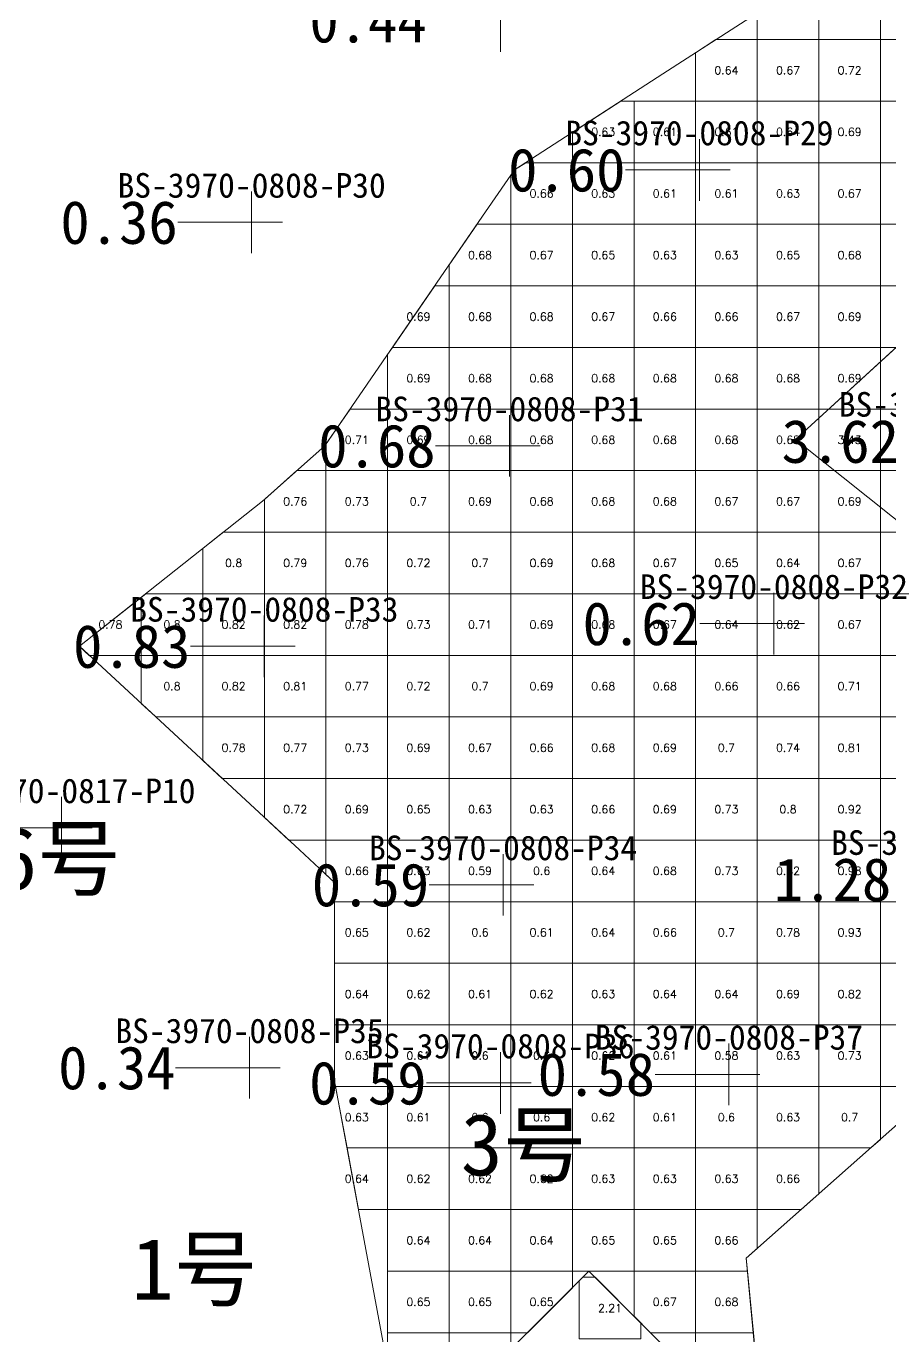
# Model space of a CAD drawing. Header units: inches. Extents: x 469759 to 470079, y 4349683 to 4349873.
# Drawn here: x 470030.12 to 470044.14, y 4349695.73 to 4349717 of the extents above; entities that cross this region are included whole.
import ezdxf
from ezdxf.enums import TextEntityAlignment as Align

# ---------------------------------------------------------------- set-up
doc = ezdxf.new("R2010")
doc.units = ezdxf.units.IN
doc.header["$MEASUREMENT"] = 0
for name, color, linetype, lineweight in [('0.500-1.000', 7, 'Continuous', 0), ('1.000-1.500', 7, 'Continuous', 0), ('1.500-3.000', 7, 'Continuous', 0), ('孔口文字', 7, 'Continuous', 0), ('点', 7, 'Continuous', 0), ('爆区方格网', 7, 'Continuous', 0), ('线条', 7, 'Continuous', 0), ('钻孔', 7, 'Continuous', 0)]:
    doc.layers.add(name, color=color, linetype=linetype, lineweight=lineweight)
doc.styles.add('3dmine_textStyle_1', font='txt.shx', dxfattribs={"height": 1, "bigfont": 'gbcbig.shx'})
doc.styles.add('3dmine_textStyle_3', font='SimSun.ttf', dxfattribs={"height": 1})
doc.styles.add('3dmine_textStyle_4', font='simsunb.ttf', dxfattribs={"height": 1})

msp = doc.modelspace()

# ---------------------------------------------------------------- hatches: boundary and pattern name
at = {"layer": '钻孔', "linetype": 'Continuous', "lineweight": 0, "true_color": 0x00ffff, "extrusion": (0, 1, 0)}
for points in [[(-470042.045, 3960.473), (-470041.045, 3960.473), (-470041.045, 3970.473), (-470042.045, 3970.473)], [(-470038.963, 3959.528), (-470037.963, 3959.528), (-470037.963, 3970.528), (-470038.963, 3970.528)], [(-470043.254, 3959.676), (-470042.254, 3959.676), (-470042.254, 3970.676), (-470043.254, 3970.676)], [(-470034.983, 3960.495), (-470033.983, 3960.495), (-470033.983, 3970.495), (-470034.983, 3970.495)], [(-470038.859, 3959.776), (-470037.859, 3959.776), (-470037.859, 3970.776), (-470038.859, 3970.776)], [(-470042.525, 3960.435), (-470041.525, 3960.435), (-470041.525, 3970.435), (-470042.525, 3970.435)], [(-470038.816, 3960.44), (-470037.816, 3960.44), (-470037.816, 3970.44), (-470038.816, 3970.44)]]:
    msp.add_hatch(color=4, dxfattribs=at).paths.add_polyline_path(points, flags=0)
at = {"layer": '钻孔', "linetype": 'Continuous', "lineweight": 0, "true_color": 0x808080, "extrusion": (0, 1, 0)}
for points in [[(-470034.777, 3960.31), (-470033.777, 3960.31), (-470033.777, 3970.31), (-470034.777, 3970.31)], [(-470031.688, 3959.513), (-470030.688, 3959.513), (-470030.688, 3970.513), (-470031.688, 3970.513)], [(-470034.741, 3959.619), (-470033.741, 3959.619), (-470033.741, 3970.619), (-470034.741, 3970.619)]]:
    msp.add_hatch(color=8, dxfattribs=at).paths.add_polyline_path(points, flags=0)

# ---------------------------------------------------------------- linework, layer by layer
at = {"layer": '0.500-1.000', "color": 4, "linetype": 'Continuous', "lineweight": 0, "true_color": 0x00ffff}
for points in [[(470057.212, 4349698.187), (470049.589, 4349697.58), (470046.146, 4349699.662), (470045.36, 4349700.138), (470044.928, 4349699.755), (470041.807, 4349696.987), (470042.094, 4349693.936), (470039.81, 4349696.221), (470039.253, 4349696.777), (470036.253, 4349693.777), (470035.123, 4349699.87), (470035.122, 4349701.479), (470035.121, 4349703.091), (470034.552, 4349703.618), (470034.552, 4349703.618), (470030.983, 4349706.925), (470033.954, 4349709.284), (470034.777, 4349710.015), (470034.963, 4349710.18), (470037.467, 4349713.821), (470038.045, 4349714.661), (470040.454, 4349716.222), (470042.428, 4349717.5)], [(470049.691, 4349715.883), (470046.656, 4349713.991), (470045.446, 4349712.883), (470044.631, 4349712.136), (470043.741, 4349711.321), (470042.607, 4349710.281), (470045.353, 4349708.091), (470046.009, 4349708.63), (470047.911, 4349710.196), (470049.818, 4349712.135), (470051.362, 4349713.704), (470051.607, 4349713.954), (470051.721, 4349713.84), (470051.586, 4349707.764), (470056.92, 4349707.701), (470057.099, 4349703.726)]]:
    msp.add_lwpolyline(points, dxfattribs=at)
at = {"layer": '1.000-1.500', "color": 1, "linetype": 'Continuous', "lineweight": 0, "true_color": 0xff0000}
msp.add_lwpolyline([(470051.726, 4349714.074), (470048.657, 4349710.955), (470047.911, 4349710.196), (470045.353, 4349708.091), (470042.607, 4349710.281), (470046.244, 4349713.615), (470046.656, 4349713.991), (470049.687, 4349715.886), (470051.726, 4349714.074)], dxfattribs=at)
at = {"layer": '1.500-3.000', "color": 5, "linetype": 'Continuous', "lineweight": 0, "true_color": 0x0000ff}
msp.add_lwpolyline([(470042.253, 4349693.777), (470042.547, 4349693.121), (470042.98, 4349692.154), (470045.219, 4349689.366), (470049.265, 4349684.328), (470045.404, 4349683.973), (470042.249, 4349683.325), (470040.99, 4349685.519), (470038.644, 4349689.608), (470036.253, 4349693.777), (470039.253, 4349696.777), (470042.253, 4349693.777)], dxfattribs=at)
at = {"layer": '点', "color": 138, "linetype": 'Continuous', "lineweight": 0, "true_color": 0x004c4c}
for points, elevation in [([(470037.819, 4349716.581), (470037.819, 4349717.581)], 3970.325), ([(470041.045, 4349714.161), (470041.045, 4349715.161)], 3970.473), ([(470041.545, 4349714.661), (470040.545, 4349714.661)], 3970.473), ([(470033.777, 4349713.31), (470033.777, 4349714.31)], 3970.31), ([(470034.277, 4349713.81), (470033.277, 4349713.81)], 3970.31), ([(470037.963, 4349709.68), (470037.963, 4349710.68)], 3970.528), ([(470038.463, 4349710.18), (470037.463, 4349710.18)], 3970.528), ([(470042.254, 4349706.794), (470042.254, 4349707.794)], 3970.676), ([(470033.983, 4349706.425), (470033.983, 4349707.425)], 3970.495), ([(470042.754, 4349707.294), (470041.754, 4349707.294)], 3970.676), ([(470034.483, 4349706.925), (470033.483, 4349706.925)], 3970.495), ([(470030.688, 4349703.478), (470030.688, 4349704.478)], 3970.513), ([(470031.188, 4349703.978), (470030.188, 4349703.978)], 3970.513), ([(470037.859, 4349702.552), (470037.859, 4349703.552)], 3970.776), ([(470038.359, 4349703.052), (470037.359, 4349703.052)], 3970.776), ([(470033.741, 4349699.581), (470033.741, 4349700.581)], 3970.619), ([(470037.816, 4349699.334), (470037.816, 4349700.334)], 3970.44), ([(470041.525, 4349699.474), (470041.525, 4349700.474)], 3970.435), ([(470034.241, 4349700.081), (470033.241, 4349700.081)], 3970.619), ([(470042.025, 4349699.974), (470041.025, 4349699.974)], 3970.435), ([(470038.316, 4349699.834), (470037.316, 4349699.834)], 3970.44)]:
    msp.add_lwpolyline(points, dxfattribs=dict(at, elevation=elevation))
at = {"layer": '爆区方格网', "color": 4, "linetype": 'Continuous', "lineweight": 0, "true_color": 0x00ffff, "elevation": 3970.469}
for points in [[(470042.984, 4349716.778), (470041.984, 4349716.778), (470041.984, 4349717.213), (470042.428, 4349717.5), (470042.857, 4349717.778), (470042.984, 4349717.778), (470042.984, 4349716.778)], [(470043.984, 4349716.778), (470042.984, 4349716.778), (470042.984, 4349717.778), (470043.984, 4349717.778), (470043.984, 4349716.778)], [(470044.984, 4349716.778), (470043.984, 4349716.778), (470043.984, 4349717.778), (470044.984, 4349717.778), (470044.984, 4349716.778)], [(470041.984, 4349715.778), (470040.984, 4349715.778), (470040.984, 4349716.565), (470041.314, 4349716.778), (470041.984, 4349716.778), (470041.984, 4349715.778)], [(470042.984, 4349715.778), (470041.984, 4349715.778), (470041.984, 4349716.778), (470042.984, 4349716.778), (470042.984, 4349715.778)], [(470043.984, 4349715.778), (470042.984, 4349715.778), (470042.984, 4349716.778), (470043.984, 4349716.778), (470043.984, 4349715.778)], [(470044.984, 4349715.778), (470043.984, 4349715.778), (470043.984, 4349716.778), (470044.984, 4349716.778), (470044.984, 4349715.778)], [(470039.984, 4349714.778), (470038.984, 4349714.778), (470038.984, 4349715.269), (470039.77, 4349715.778), (470039.984, 4349715.778), (470039.984, 4349714.778)], [(470040.984, 4349714.778), (470039.984, 4349714.778), (470039.984, 4349715.778), (470040.984, 4349715.778), (470040.984, 4349714.778)], [(470041.984, 4349714.778), (470040.984, 4349714.778), (470040.984, 4349715.778), (470041.984, 4349715.778), (470041.984, 4349714.778)], [(470042.984, 4349714.778), (470041.984, 4349714.778), (470041.984, 4349715.778), (470042.984, 4349715.778), (470042.984, 4349714.778)], [(470043.984, 4349714.778), (470042.984, 4349714.778), (470042.984, 4349715.778), (470043.984, 4349715.778), (470043.984, 4349714.778)], [(470044.984, 4349714.778), (470043.984, 4349714.778), (470043.984, 4349715.778), (470044.984, 4349715.778), (470044.984, 4349714.778)], [(470038.984, 4349713.778), (470037.984, 4349713.778), (470037.984, 4349714.572), (470038.045, 4349714.661), (470038.226, 4349714.778), (470038.984, 4349714.778), (470038.984, 4349713.778)], [(470039.984, 4349713.778), (470038.984, 4349713.778), (470038.984, 4349714.778), (470039.984, 4349714.778), (470039.984, 4349713.778)], [(470040.984, 4349713.778), (470039.984, 4349713.778), (470039.984, 4349714.778), (470040.984, 4349714.778), (470040.984, 4349713.778)], [(470041.984, 4349713.778), (470040.984, 4349713.778), (470040.984, 4349714.778), (470041.984, 4349714.778), (470041.984, 4349713.778)], [(470042.984, 4349713.778), (470041.984, 4349713.778), (470041.984, 4349714.778), (470042.984, 4349714.778), (470042.984, 4349713.778)], [(470043.984, 4349713.778), (470042.984, 4349713.778), (470042.984, 4349714.778), (470043.984, 4349714.778), (470043.984, 4349713.778)], [(470044.984, 4349713.778), (470043.984, 4349713.778), (470043.984, 4349714.778), (470044.984, 4349714.778), (470044.984, 4349713.778)], [(470037.984, 4349712.778), (470036.984, 4349712.778), (470036.984, 4349713.118), (470037.438, 4349713.778), (470037.984, 4349713.778), (470037.984, 4349712.778)], [(470038.984, 4349712.778), (470037.984, 4349712.778), (470037.984, 4349713.778), (470038.984, 4349713.778), (470038.984, 4349712.778)], [(470039.984, 4349712.778), (470038.984, 4349712.778), (470038.984, 4349713.778), (470039.984, 4349713.778), (470039.984, 4349712.778)], [(470040.984, 4349712.778), (470039.984, 4349712.778), (470039.984, 4349713.778), (470040.984, 4349713.778), (470040.984, 4349712.778)], [(470041.984, 4349712.778), (470040.984, 4349712.778), (470040.984, 4349713.778), (470041.984, 4349713.778), (470041.984, 4349712.778)], [(470042.984, 4349712.778), (470041.984, 4349712.778), (470041.984, 4349713.778), (470042.984, 4349713.778), (470042.984, 4349712.778)], [(470043.984, 4349712.778), (470042.984, 4349712.778), (470042.984, 4349713.778), (470043.984, 4349713.778), (470043.984, 4349712.778)], [(470044.984, 4349712.778), (470043.984, 4349712.778), (470043.984, 4349713.778), (470044.984, 4349713.778), (470044.984, 4349712.778)], [(470036.984, 4349711.778), (470036.062, 4349711.778), (470036.75, 4349712.778), (470036.984, 4349712.778), (470036.984, 4349711.778)], [(470037.984, 4349711.778), (470036.984, 4349711.778), (470036.984, 4349712.778), (470037.984, 4349712.778), (470037.984, 4349711.778)], [(470038.984, 4349711.778), (470037.984, 4349711.778), (470037.984, 4349712.778), (470038.984, 4349712.778), (470038.984, 4349711.778)], [(470039.984, 4349711.778), (470038.984, 4349711.778), (470038.984, 4349712.778), (470039.984, 4349712.778), (470039.984, 4349711.778)], [(470040.984, 4349711.778), (470039.984, 4349711.778), (470039.984, 4349712.778), (470040.984, 4349712.778), (470040.984, 4349711.778)], [(470041.984, 4349711.778), (470040.984, 4349711.778), (470040.984, 4349712.778), (470041.984, 4349712.778), (470041.984, 4349711.778)], [(470042.984, 4349711.778), (470041.984, 4349711.778), (470041.984, 4349712.778), (470042.984, 4349712.778), (470042.984, 4349711.778)], [(470043.984, 4349711.778), (470042.984, 4349711.778), (470042.984, 4349712.778), (470043.984, 4349712.778), (470043.984, 4349711.778)], [(470044.984, 4349711.778), (470043.984, 4349711.778), (470043.984, 4349712.778), (470044.984, 4349712.778), (470044.984, 4349711.778)], [(470036.984, 4349710.778), (470035.984, 4349710.778), (470035.984, 4349711.664), (470036.062, 4349711.778), (470036.984, 4349711.778), (470036.984, 4349710.778)], [(470037.984, 4349710.778), (470036.984, 4349710.778), (470036.984, 4349711.778), (470037.984, 4349711.778), (470037.984, 4349710.778)], [(470038.984, 4349710.778), (470037.984, 4349710.778), (470037.984, 4349711.778), (470038.984, 4349711.778), (470038.984, 4349710.778)], [(470039.984, 4349710.778), (470038.984, 4349710.778), (470038.984, 4349711.778), (470039.984, 4349711.778), (470039.984, 4349710.778)], [(470040.984, 4349710.778), (470039.984, 4349710.778), (470039.984, 4349711.778), (470040.984, 4349711.778), (470040.984, 4349710.778)], [(470041.984, 4349710.778), (470040.984, 4349710.778), (470040.984, 4349711.778), (470041.984, 4349711.778), (470041.984, 4349710.778)], [(470042.984, 4349710.778), (470041.984, 4349710.778), (470041.984, 4349711.778), (470042.984, 4349711.778), (470042.984, 4349710.778)], [(470043.984, 4349710.778), (470042.984, 4349710.778), (470042.984, 4349711.778), (470043.984, 4349711.778), (470043.984, 4349710.778)], [(470035.984, 4349709.778), (470034.984, 4349709.778), (470034.984, 4349710.21), (470035.375, 4349710.778), (470035.984, 4349710.778), (470035.984, 4349709.778)], [(470036.984, 4349709.778), (470035.984, 4349709.778), (470035.984, 4349710.778), (470036.984, 4349710.778), (470036.984, 4349709.778)], [(470037.984, 4349709.778), (470036.984, 4349709.778), (470036.984, 4349710.778), (470037.984, 4349710.778), (470037.984, 4349709.778)], [(470038.984, 4349709.778), (470037.984, 4349709.778), (470037.984, 4349710.778), (470038.984, 4349710.778), (470038.984, 4349709.778)], [(470039.984, 4349709.778), (470038.984, 4349709.778), (470038.984, 4349710.778), (470039.984, 4349710.778), (470039.984, 4349709.778)], [(470040.984, 4349709.778), (470039.984, 4349709.778), (470039.984, 4349710.778), (470040.984, 4349710.778), (470040.984, 4349709.778)], [(470041.984, 4349709.778), (470040.984, 4349709.778), (470040.984, 4349710.778), (470041.984, 4349710.778), (470041.984, 4349709.778)], [(470042.984, 4349709.778), (470041.984, 4349709.778), (470041.984, 4349710.778), (470042.984, 4349710.778), (470042.984, 4349709.778)], [(470034.984, 4349708.778), (470033.984, 4349708.778), (470033.984, 4349709.311), (470034.511, 4349709.778), (470034.984, 4349709.778), (470034.984, 4349708.778)], [(470035.984, 4349708.778), (470034.984, 4349708.778), (470034.984, 4349709.778), (470035.984, 4349709.778), (470035.984, 4349708.778)], [(470036.984, 4349708.778), (470035.984, 4349708.778), (470035.984, 4349709.778), (470036.984, 4349709.778), (470036.984, 4349708.778)], [(470037.984, 4349708.778), (470036.984, 4349708.778), (470036.984, 4349709.778), (470037.984, 4349709.778), (470037.984, 4349708.778)], [(470038.984, 4349708.778), (470037.984, 4349708.778), (470037.984, 4349709.778), (470038.984, 4349709.778), (470038.984, 4349708.778)], [(470039.984, 4349708.778), (470038.984, 4349708.778), (470038.984, 4349709.778), (470039.984, 4349709.778), (470039.984, 4349708.778)], [(470040.984, 4349708.778), (470039.984, 4349708.778), (470039.984, 4349709.778), (470040.984, 4349709.778), (470040.984, 4349708.778)], [(470041.984, 4349708.778), (470040.984, 4349708.778), (470040.984, 4349709.778), (470041.984, 4349709.778), (470041.984, 4349708.778)], [(470042.984, 4349708.778), (470041.984, 4349708.778), (470041.984, 4349709.778), (470042.984, 4349709.778), (470042.984, 4349708.778)], [(470043.984, 4349708.778), (470042.984, 4349708.778), (470042.984, 4349709.778), (470043.984, 4349709.778), (470043.984, 4349708.778)], [(470033.984, 4349707.778), (470032.984, 4349707.778), (470032.984, 4349708.514), (470033.317, 4349708.778), (470033.984, 4349708.778), (470033.984, 4349707.778)], [(470034.984, 4349707.778), (470033.984, 4349707.778), (470033.984, 4349708.778), (470034.984, 4349708.778), (470034.984, 4349707.778)], [(470035.984, 4349707.778), (470034.984, 4349707.778), (470034.984, 4349708.778), (470035.984, 4349708.778), (470035.984, 4349707.778)], [(470036.984, 4349707.778), (470035.984, 4349707.778), (470035.984, 4349708.778), (470036.984, 4349708.778), (470036.984, 4349707.778)], [(470037.984, 4349707.778), (470036.984, 4349707.778), (470036.984, 4349708.778), (470037.984, 4349708.778), (470037.984, 4349707.778)], [(470038.984, 4349707.778), (470037.984, 4349707.778), (470037.984, 4349708.778), (470038.984, 4349708.778), (470038.984, 4349707.778)], [(470039.984, 4349707.778), (470038.984, 4349707.778), (470038.984, 4349708.778), (470039.984, 4349708.778), (470039.984, 4349707.778)], [(470040.984, 4349707.778), (470039.984, 4349707.778), (470039.984, 4349708.778), (470040.984, 4349708.778), (470040.984, 4349707.778)], [(470041.984, 4349707.778), (470040.984, 4349707.778), (470040.984, 4349708.778), (470041.984, 4349708.778), (470041.984, 4349707.778)], [(470042.984, 4349707.778), (470041.984, 4349707.778), (470041.984, 4349708.778), (470042.984, 4349708.778), (470042.984, 4349707.778)], [(470043.984, 4349707.778), (470042.984, 4349707.778), (470042.984, 4349708.778), (470043.984, 4349708.778), (470043.984, 4349707.778)], [(470044.984, 4349707.778), (470043.984, 4349707.778), (470043.984, 4349708.778), (470044.984, 4349708.778), (470044.984, 4349707.778)], [(470032.984, 4349706.778), (470031.984, 4349706.778), (470031.984, 4349707.72), (470032.058, 4349707.778), (470032.984, 4349707.778), (470032.984, 4349706.778)], [(470033.984, 4349706.778), (470032.984, 4349706.778), (470032.984, 4349707.778), (470033.984, 4349707.778), (470033.984, 4349706.778)], [(470034.984, 4349706.778), (470033.984, 4349706.778), (470033.984, 4349707.778), (470034.984, 4349707.778), (470034.984, 4349706.778)], [(470035.984, 4349706.778), (470034.984, 4349706.778), (470034.984, 4349707.778), (470035.984, 4349707.778), (470035.984, 4349706.778)], [(470036.984, 4349706.778), (470035.984, 4349706.778), (470035.984, 4349707.778), (470036.984, 4349707.778), (470036.984, 4349706.778)], [(470037.984, 4349706.778), (470036.984, 4349706.778), (470036.984, 4349707.778), (470037.984, 4349707.778), (470037.984, 4349706.778)], [(470038.984, 4349706.778), (470037.984, 4349706.778), (470037.984, 4349707.778), (470038.984, 4349707.778), (470038.984, 4349706.778)], [(470039.984, 4349706.778), (470038.984, 4349706.778), (470038.984, 4349707.778), (470039.984, 4349707.778), (470039.984, 4349706.778)], [(470040.984, 4349706.778), (470039.984, 4349706.778), (470039.984, 4349707.778), (470040.984, 4349707.778), (470040.984, 4349706.778)], [(470041.984, 4349706.778), (470040.984, 4349706.778), (470040.984, 4349707.778), (470041.984, 4349707.778), (470041.984, 4349706.778)], [(470042.984, 4349706.778), (470041.984, 4349706.778), (470041.984, 4349707.778), (470042.984, 4349707.778), (470042.984, 4349706.778)], [(470043.984, 4349706.778), (470042.984, 4349706.778), (470042.984, 4349707.778), (470043.984, 4349707.778), (470043.984, 4349706.778)], [(470044.984, 4349706.778), (470043.984, 4349706.778), (470043.984, 4349707.778), (470044.984, 4349707.778), (470044.984, 4349706.778)], [(470031.984, 4349706.778), (470031.141, 4349706.778), (470030.984, 4349706.924), (470030.984, 4349706.926), (470031.984, 4349707.72), (470031.984, 4349706.778)], [(470032.984, 4349705.778), (470032.22, 4349705.778), (470031.984, 4349705.997), (470031.984, 4349706.778), (470032.984, 4349706.778), (470032.984, 4349705.778)], [(470033.984, 4349705.778), (470032.984, 4349705.778), (470032.984, 4349706.778), (470033.984, 4349706.778), (470033.984, 4349705.778)], [(470034.984, 4349705.778), (470033.984, 4349705.778), (470033.984, 4349706.778), (470034.984, 4349706.778), (470034.984, 4349705.778)], [(470035.984, 4349705.778), (470034.984, 4349705.778), (470034.984, 4349706.778), (470035.984, 4349706.778), (470035.984, 4349705.778)], [(470036.984, 4349705.778), (470035.984, 4349705.778), (470035.984, 4349706.778), (470036.984, 4349706.778), (470036.984, 4349705.778)], [(470037.984, 4349705.778), (470036.984, 4349705.778), (470036.984, 4349706.778), (470037.984, 4349706.778), (470037.984, 4349705.778)], [(470038.984, 4349705.778), (470037.984, 4349705.778), (470037.984, 4349706.778), (470038.984, 4349706.778), (470038.984, 4349705.778)], [(470039.984, 4349705.778), (470038.984, 4349705.778), (470038.984, 4349706.778), (470039.984, 4349706.778), (470039.984, 4349705.778)], [(470040.984, 4349705.778), (470039.984, 4349705.778), (470039.984, 4349706.778), (470040.984, 4349706.778), (470040.984, 4349705.778)], [(470041.984, 4349705.778), (470040.984, 4349705.778), (470040.984, 4349706.778), (470041.984, 4349706.778), (470041.984, 4349705.778)], [(470042.984, 4349705.778), (470041.984, 4349705.778), (470041.984, 4349706.778), (470042.984, 4349706.778), (470042.984, 4349705.778)], [(470043.984, 4349705.778), (470042.984, 4349705.778), (470042.984, 4349706.778), (470043.984, 4349706.778), (470043.984, 4349705.778)], [(470044.984, 4349705.778), (470043.984, 4349705.778), (470043.984, 4349706.778), (470044.984, 4349706.778), (470044.984, 4349705.778)], [(470033.984, 4349704.778), (470033.3, 4349704.778), (470032.984, 4349705.071), (470032.984, 4349705.778), (470033.984, 4349705.778), (470033.984, 4349704.778)], [(470034.984, 4349704.778), (470033.984, 4349704.778), (470033.984, 4349705.778), (470034.984, 4349705.778), (470034.984, 4349704.778)], [(470035.984, 4349704.778), (470034.984, 4349704.778), (470034.984, 4349705.778), (470035.984, 4349705.778), (470035.984, 4349704.778)], [(470036.984, 4349704.778), (470035.984, 4349704.778), (470035.984, 4349705.778), (470036.984, 4349705.778), (470036.984, 4349704.778)], [(470037.984, 4349704.778), (470036.984, 4349704.778), (470036.984, 4349705.778), (470037.984, 4349705.778), (470037.984, 4349704.778)], [(470038.984, 4349704.778), (470037.984, 4349704.778), (470037.984, 4349705.778), (470038.984, 4349705.778), (470038.984, 4349704.778)], [(470039.984, 4349704.778), (470038.984, 4349704.778), (470038.984, 4349705.778), (470039.984, 4349705.778), (470039.984, 4349704.778)], [(470040.984, 4349704.778), (470039.984, 4349704.778), (470039.984, 4349705.778), (470040.984, 4349705.778), (470040.984, 4349704.778)], [(470041.984, 4349704.778), (470040.984, 4349704.778), (470040.984, 4349705.778), (470041.984, 4349705.778), (470041.984, 4349704.778)], [(470042.984, 4349704.778), (470041.984, 4349704.778), (470041.984, 4349705.778), (470042.984, 4349705.778), (470042.984, 4349704.778)], [(470043.984, 4349704.778), (470042.984, 4349704.778), (470042.984, 4349705.778), (470043.984, 4349705.778), (470043.984, 4349704.778)], [(470044.984, 4349704.778), (470043.984, 4349704.778), (470043.984, 4349705.778), (470044.984, 4349705.778), (470044.984, 4349704.778)], [(470034.984, 4349703.778), (470034.379, 4349703.778), (470033.984, 4349704.145), (470033.984, 4349704.778), (470034.984, 4349704.778), (470034.984, 4349703.778)], [(470035.984, 4349703.778), (470034.984, 4349703.778), (470034.984, 4349704.778), (470035.984, 4349704.778), (470035.984, 4349703.778)], [(470036.984, 4349703.778), (470035.984, 4349703.778), (470035.984, 4349704.778), (470036.984, 4349704.778), (470036.984, 4349703.778)], [(470037.984, 4349703.778), (470036.984, 4349703.778), (470036.984, 4349704.778), (470037.984, 4349704.778), (470037.984, 4349703.778)], [(470038.984, 4349703.778), (470037.984, 4349703.778), (470037.984, 4349704.778), (470038.984, 4349704.778), (470038.984, 4349703.778)], [(470039.984, 4349703.778), (470038.984, 4349703.778), (470038.984, 4349704.778), (470039.984, 4349704.778), (470039.984, 4349703.778)], [(470040.984, 4349703.778), (470039.984, 4349703.778), (470039.984, 4349704.778), (470040.984, 4349704.778), (470040.984, 4349703.778)], [(470041.984, 4349703.778), (470040.984, 4349703.778), (470040.984, 4349704.778), (470041.984, 4349704.778), (470041.984, 4349703.778)], [(470042.984, 4349703.778), (470041.984, 4349703.778), (470041.984, 4349704.778), (470042.984, 4349704.778), (470042.984, 4349703.778)], [(470043.984, 4349703.778), (470042.984, 4349703.778), (470042.984, 4349704.778), (470043.984, 4349704.778), (470043.984, 4349703.778)], [(470044.984, 4349703.778), (470043.984, 4349703.778), (470043.984, 4349704.778), (470044.984, 4349704.778), (470044.984, 4349703.778)], [(470035.984, 4349702.778), (470035.122, 4349702.778), (470035.121, 4349703.091), (470034.984, 4349703.218), (470034.984, 4349703.778), (470035.984, 4349703.778), (470035.984, 4349702.778)], [(470036.984, 4349702.778), (470035.984, 4349702.778), (470035.984, 4349703.778), (470036.984, 4349703.778), (470036.984, 4349702.778)], [(470037.984, 4349702.778), (470036.984, 4349702.778), (470036.984, 4349703.778), (470037.984, 4349703.778), (470037.984, 4349702.778)], [(470038.984, 4349702.778), (470037.984, 4349702.778), (470037.984, 4349703.778), (470038.984, 4349703.778), (470038.984, 4349702.778)], [(470039.984, 4349702.778), (470038.984, 4349702.778), (470038.984, 4349703.778), (470039.984, 4349703.778), (470039.984, 4349702.778)], [(470040.984, 4349702.778), (470039.984, 4349702.778), (470039.984, 4349703.778), (470040.984, 4349703.778), (470040.984, 4349702.778)], [(470041.984, 4349702.778), (470040.984, 4349702.778), (470040.984, 4349703.778), (470041.984, 4349703.778), (470041.984, 4349702.778)], [(470042.984, 4349702.778), (470041.984, 4349702.778), (470041.984, 4349703.778), (470042.984, 4349703.778), (470042.984, 4349702.778)], [(470043.984, 4349702.778), (470042.984, 4349702.778), (470042.984, 4349703.778), (470043.984, 4349703.778), (470043.984, 4349702.778)], [(470044.984, 4349702.778), (470043.984, 4349702.778), (470043.984, 4349703.778), (470044.984, 4349703.778), (470044.984, 4349702.778)], [(470035.984, 4349701.778), (470035.122, 4349701.778), (470035.122, 4349702.778), (470035.984, 4349702.778), (470035.984, 4349701.778)], [(470036.984, 4349701.778), (470035.984, 4349701.778), (470035.984, 4349702.778), (470036.984, 4349702.778), (470036.984, 4349701.778)], [(470037.984, 4349701.778), (470036.984, 4349701.778), (470036.984, 4349702.778), (470037.984, 4349702.778), (470037.984, 4349701.778)], [(470038.984, 4349701.778), (470037.984, 4349701.778), (470037.984, 4349702.778), (470038.984, 4349702.778), (470038.984, 4349701.778)], [(470039.984, 4349701.778), (470038.984, 4349701.778), (470038.984, 4349702.778), (470039.984, 4349702.778), (470039.984, 4349701.778)], [(470040.984, 4349701.778), (470039.984, 4349701.778), (470039.984, 4349702.778), (470040.984, 4349702.778), (470040.984, 4349701.778)], [(470041.984, 4349701.778), (470040.984, 4349701.778), (470040.984, 4349702.778), (470041.984, 4349702.778), (470041.984, 4349701.778)], [(470042.984, 4349701.778), (470041.984, 4349701.778), (470041.984, 4349702.778), (470042.984, 4349702.778), (470042.984, 4349701.778)], [(470043.984, 4349701.778), (470042.984, 4349701.778), (470042.984, 4349702.778), (470043.984, 4349702.778), (470043.984, 4349701.778)], [(470044.984, 4349701.778), (470043.984, 4349701.778), (470043.984, 4349702.778), (470044.984, 4349702.778), (470044.984, 4349701.778)], [(470035.984, 4349700.778), (470035.122, 4349700.778), (470035.122, 4349701.479), (470035.122, 4349701.778), (470035.984, 4349701.778), (470035.984, 4349700.778)], [(470036.984, 4349700.778), (470035.984, 4349700.778), (470035.984, 4349701.778), (470036.984, 4349701.778), (470036.984, 4349700.778)], [(470037.984, 4349700.778), (470036.984, 4349700.778), (470036.984, 4349701.778), (470037.984, 4349701.778), (470037.984, 4349700.778)], [(470038.984, 4349700.778), (470037.984, 4349700.778), (470037.984, 4349701.778), (470038.984, 4349701.778), (470038.984, 4349700.778)], [(470039.984, 4349700.778), (470038.984, 4349700.778), (470038.984, 4349701.778), (470039.984, 4349701.778), (470039.984, 4349700.778)], [(470040.984, 4349700.778), (470039.984, 4349700.778), (470039.984, 4349701.778), (470040.984, 4349701.778), (470040.984, 4349700.778)], [(470041.984, 4349700.778), (470040.984, 4349700.778), (470040.984, 4349701.778), (470041.984, 4349701.778), (470041.984, 4349700.778)], [(470042.984, 4349700.778), (470041.984, 4349700.778), (470041.984, 4349701.778), (470042.984, 4349701.778), (470042.984, 4349700.778)], [(470043.984, 4349700.778), (470042.984, 4349700.778), (470042.984, 4349701.778), (470043.984, 4349701.778), (470043.984, 4349700.778)], [(470044.984, 4349700.778), (470043.984, 4349700.778), (470043.984, 4349701.778), (470044.984, 4349701.778), (470044.984, 4349700.778)], [(470035.984, 4349699.778), (470035.14, 4349699.778), (470035.123, 4349699.87), (470035.122, 4349700.778), (470035.984, 4349700.778), (470035.984, 4349699.778)], [(470036.984, 4349699.778), (470035.984, 4349699.778), (470035.984, 4349700.778), (470036.984, 4349700.778), (470036.984, 4349699.778)], [(470037.984, 4349699.778), (470036.984, 4349699.778), (470036.984, 4349700.778), (470037.984, 4349700.778), (470037.984, 4349699.778)], [(470038.984, 4349699.778), (470037.984, 4349699.778), (470037.984, 4349700.778), (470038.984, 4349700.778), (470038.984, 4349699.778)], [(470039.984, 4349699.778), (470038.984, 4349699.778), (470038.984, 4349700.778), (470039.984, 4349700.778), (470039.984, 4349699.778)], [(470040.984, 4349699.778), (470039.984, 4349699.778), (470039.984, 4349700.778), (470040.984, 4349700.778), (470040.984, 4349699.778)], [(470041.984, 4349699.778), (470040.984, 4349699.778), (470040.984, 4349700.778), (470041.984, 4349700.778), (470041.984, 4349699.778)], [(470042.984, 4349699.778), (470041.984, 4349699.778), (470041.984, 4349700.778), (470042.984, 4349700.778), (470042.984, 4349699.778)], [(470043.984, 4349699.778), (470042.984, 4349699.778), (470042.984, 4349700.778), (470043.984, 4349700.778), (470043.984, 4349699.778)], [(470044.984, 4349699.804), (470044.955, 4349699.778), (470043.984, 4349699.778), (470043.984, 4349700.778), (470044.984, 4349700.778), (470044.984, 4349699.804)], [(470035.984, 4349698.778), (470035.325, 4349698.778), (470035.14, 4349699.778), (470035.984, 4349699.778), (470035.984, 4349698.778)], [(470036.984, 4349698.778), (470035.984, 4349698.778), (470035.984, 4349699.778), (470036.984, 4349699.778), (470036.984, 4349698.778)], [(470037.984, 4349698.778), (470036.984, 4349698.778), (470036.984, 4349699.778), (470037.984, 4349699.778), (470037.984, 4349698.778)], [(470038.984, 4349698.778), (470037.984, 4349698.778), (470037.984, 4349699.778), (470038.984, 4349699.778), (470038.984, 4349698.778)], [(470039.984, 4349698.778), (470038.984, 4349698.778), (470038.984, 4349699.778), (470039.984, 4349699.778), (470039.984, 4349698.778)], [(470040.984, 4349698.778), (470039.984, 4349698.778), (470039.984, 4349699.778), (470040.984, 4349699.778), (470040.984, 4349698.778)], [(470041.984, 4349698.778), (470040.984, 4349698.778), (470040.984, 4349699.778), (470041.984, 4349699.778), (470041.984, 4349698.778)], [(470042.984, 4349698.778), (470041.984, 4349698.778), (470041.984, 4349699.778), (470042.984, 4349699.778), (470042.984, 4349698.778)], [(470043.984, 4349698.918), (470043.827, 4349698.778), (470042.984, 4349698.778), (470042.984, 4349699.778), (470043.984, 4349699.778), (470043.984, 4349698.918)], [(470035.984, 4349697.778), (470035.511, 4349697.778), (470035.325, 4349698.778), (470035.984, 4349698.778), (470035.984, 4349697.778)], [(470036.984, 4349697.778), (470035.984, 4349697.778), (470035.984, 4349698.778), (470036.984, 4349698.778), (470036.984, 4349697.778)], [(470037.984, 4349697.778), (470036.984, 4349697.778), (470036.984, 4349698.778), (470037.984, 4349698.778), (470037.984, 4349697.778)], [(470038.984, 4349697.778), (470037.984, 4349697.778), (470037.984, 4349698.778), (470038.984, 4349698.778), (470038.984, 4349697.778)], [(470039.984, 4349697.778), (470038.984, 4349697.778), (470038.984, 4349698.778), (470039.984, 4349698.778), (470039.984, 4349697.778)], [(470040.984, 4349697.778), (470039.984, 4349697.778), (470039.984, 4349698.778), (470040.984, 4349698.778), (470040.984, 4349697.778)], [(470041.984, 4349697.778), (470040.984, 4349697.778), (470040.984, 4349698.778), (470041.984, 4349698.778), (470041.984, 4349697.778)], [(470042.984, 4349698.031), (470042.699, 4349697.778), (470041.984, 4349697.778), (470041.984, 4349698.778), (470042.984, 4349698.778), (470042.984, 4349698.031)], [(470036.984, 4349696.778), (470035.984, 4349696.778), (470035.984, 4349697.778), (470036.984, 4349697.778), (470036.984, 4349696.778)], [(470037.984, 4349696.778), (470036.984, 4349696.778), (470036.984, 4349697.778), (470037.984, 4349697.778), (470037.984, 4349696.778)], [(470038.984, 4349696.778), (470037.984, 4349696.778), (470037.984, 4349697.778), (470038.984, 4349697.778), (470038.984, 4349696.778)], [(470039.984, 4349696.778), (470038.984, 4349696.778), (470038.984, 4349697.778), (470039.984, 4349697.778), (470039.984, 4349696.778)], [(470040.984, 4349696.778), (470039.984, 4349696.778), (470039.984, 4349697.778), (470040.984, 4349697.778), (470040.984, 4349696.778)], [(470041.984, 4349697.144), (470041.807, 4349696.987), (470041.826, 4349696.778), (470040.984, 4349696.778), (470040.984, 4349697.778), (470041.984, 4349697.778), (470041.984, 4349697.144)], [(470036.984, 4349695.778), (470035.984, 4349695.778), (470035.984, 4349696.778), (470036.984, 4349696.778), (470036.984, 4349695.778)], [(470037.984, 4349695.778), (470036.984, 4349695.778), (470036.984, 4349696.778), (470037.984, 4349696.778), (470037.984, 4349695.778)], [(470038.984, 4349696.508), (470038.254, 4349695.778), (470037.984, 4349695.778), (470037.984, 4349696.778), (470038.984, 4349696.778), (470038.984, 4349696.508)], [(470040.984, 4349695.778), (470040.252, 4349695.778), (470039.984, 4349696.046), (470039.984, 4349696.778), (470040.984, 4349696.778), (470040.984, 4349695.778)], [(470041.921, 4349695.778), (470040.984, 4349695.778), (470040.984, 4349696.778), (470041.826, 4349696.778), (470041.921, 4349695.778)], [(470036.984, 4349694.778), (470036.067, 4349694.778), (470035.984, 4349695.227), (470035.984, 4349695.778), (470036.984, 4349695.778), (470036.984, 4349694.778)], [(470037.984, 4349695.508), (470037.254, 4349694.778), (470036.984, 4349694.778), (470036.984, 4349695.778), (470037.984, 4349695.778), (470037.984, 4349695.508)], [(470041.984, 4349695.106), (470041.984, 4349694.778), (470041.252, 4349694.778), (470040.984, 4349695.046), (470040.984, 4349695.778), (470041.921, 4349695.778), (470041.984, 4349695.106)]]:
    msp.add_lwpolyline(points, dxfattribs=at)
at = {"layer": '爆区方格网', "color": 1, "linetype": 'Continuous', "lineweight": 0, "true_color": 0xff0000, "elevation": 3970.419}
for points in [[(470044.984, 4349710.778), (470043.984, 4349710.778), (470043.984, 4349711.778), (470044.984, 4349711.778), (470044.984, 4349710.778)], [(470043.984, 4349709.778), (470042.984, 4349709.778), (470042.984, 4349710.778), (470043.984, 4349710.778), (470043.984, 4349709.778)], [(470044.984, 4349709.778), (470043.984, 4349709.778), (470043.984, 4349710.778), (470044.984, 4349710.778), (470044.984, 4349709.778)]]:
    msp.add_lwpolyline(points, dxfattribs=at)
at = {"layer": '爆区方格网', "color": 5, "linetype": 'Continuous', "lineweight": 0, "true_color": 0x0000ff, "elevation": 3969.083}
msp.add_lwpolyline([(470040.094, 4349695.936), (470040.094, 4349695.678), (470039.094, 4349695.678), (470039.094, 4349696.619), (470039.153, 4349696.678), (470039.353, 4349696.678), (470040.094, 4349695.936)], dxfattribs=at)
at = {"layer": '线条', "color": 138, "linetype": 'Continuous', "lineweight": 0, "true_color": 0x004c4c}
for points, elevation in [([(470041.045, 4349714.661), (470041.045, 4349714.661), (470041.045, 4349714.661)], 3970.473), ([(470033.777, 4349713.81), (470033.777, 4349713.81), (470033.777, 4349713.81)], 3970.31), ([(470037.963, 4349710.18), (470037.963, 4349710.18), (470037.963, 4349710.18)], 3970.528), ([(470042.254, 4349707.294), (470042.254, 4349707.294), (470042.254, 4349707.294)], 3970.676), ([(470033.983, 4349706.925), (470033.983, 4349706.925), (470033.983, 4349706.925)], 3970.495), ([(470030.688, 4349703.978), (470030.688, 4349703.978), (470030.688, 4349703.978)], 3970.513), ([(470037.859, 4349703.052), (470037.859, 4349703.052), (470037.859, 4349703.052)], 3970.776), ([(470033.741, 4349700.081), (470033.741, 4349700.081), (470033.741, 4349700.081)], 3970.619), ([(470041.525, 4349699.974), (470041.525, 4349699.974), (470041.525, 4349699.974)], 3970.435), ([(470037.816, 4349699.834), (470037.816, 4349699.834), (470037.816, 4349699.834)], 3970.44)]:
    msp.add_lwpolyline(points, dxfattribs=dict(at, elevation=elevation))
at = {"layer": '钻孔', "color": 4, "linetype": 'Continuous', "lineweight": 0, "true_color": 0x00ffff}
for points, elevation in [([(470041.045, 4349714.661), (470039.845, 4349714.661)], 3970.473), ([(470041.045, 4349714.661), (470039.845, 4349714.661)], 3960.473), ([(470037.963, 4349710.18), (470036.763, 4349710.18)], 3970.528), ([(470037.963, 4349710.18), (470036.763, 4349710.18)], 3959.528), ([(470042.254, 4349707.294), (470041.054, 4349707.294)], 3970.676), ([(470042.254, 4349707.294), (470041.054, 4349707.294)], 3959.676), ([(470033.983, 4349706.925), (470032.783, 4349706.925)], 3970.495), ([(470033.983, 4349706.925), (470032.783, 4349706.925)], 3960.495), ([(470037.859, 4349703.052), (470036.659, 4349703.052)], 3970.776), ([(470037.859, 4349703.052), (470036.659, 4349703.052)], 3959.776), ([(470041.525, 4349699.974), (470040.325, 4349699.974)], 3970.435), ([(470041.525, 4349699.974), (470040.325, 4349699.974)], 3960.435), ([(470037.816, 4349699.834), (470036.616, 4349699.834)], 3970.44), ([(470037.816, 4349699.834), (470036.616, 4349699.834)], 3960.44)]:
    msp.add_lwpolyline(points, dxfattribs=dict(at, elevation=elevation))
at = {"layer": '钻孔', "color": 8, "linetype": 'Continuous', "lineweight": 0, "true_color": 0x808080}
for points, elevation in [([(470033.777, 4349713.81), (470032.577, 4349713.81)], 3970.31), ([(470033.777, 4349713.81), (470032.577, 4349713.81)], 3960.31), ([(470030.688, 4349703.978), (470029.488, 4349703.978)], 3970.513), ([(470030.688, 4349703.978), (470029.488, 4349703.978)], 3959.513), ([(470033.741, 4349700.081), (470032.541, 4349700.081)], 3970.619), ([(470033.741, 4349700.081), (470032.541, 4349700.081)], 3959.619)]:
    msp.add_lwpolyline(points, dxfattribs=dict(at, elevation=elevation))

# ---------------------------------------------------------------- texts
at = {"color": 4, "linetype": 'Continuous', "lineweight": 0, "true_color": 0x00ffff, "style": '3dmine_textStyle_1'}
for s, p in [('0.64', (470041.484, 4349716.278, 3970.469)), ('0.67', (470042.484, 4349716.278, 3970.469)), ('0.72', (470043.484, 4349716.278, 3970.469)), ('0.63', (470039.484, 4349715.278, 3970.469)), ('0.61', (470040.484, 4349715.278, 3970.469)), ('0.61', (470041.484, 4349715.278, 3970.469)), ('0.64', (470042.484, 4349715.278, 3970.469)), ('0.69', (470043.484, 4349715.278, 3970.469)), ('0.66', (470038.484, 4349714.278, 3970.469)), ('0.63', (470039.484, 4349714.278, 3970.469)), ('0.61', (470040.484, 4349714.278, 3970.469)), ('0.61', (470041.484, 4349714.278, 3970.469)), ('0.63', (470042.484, 4349714.278, 3970.469)), ('0.67', (470043.484, 4349714.278, 3970.469)), ('0.68', (470037.484, 4349713.278, 3970.469)), ('0.67', (470038.484, 4349713.278, 3970.469)), ('0.65', (470039.484, 4349713.278, 3970.469)), ('0.63', (470040.484, 4349713.278, 3970.469)), ('0.63', (470041.484, 4349713.278, 3970.469)), ('0.65', (470042.484, 4349713.278, 3970.469)), ('0.68', (470043.484, 4349713.278, 3970.469)), ('0.69', (470036.484, 4349712.278, 3970.469)), ('0.68', (470037.484, 4349712.278, 3970.469)), ('0.68', (470038.484, 4349712.278, 3970.469)), ('0.67', (470039.484, 4349712.278, 3970.469)), ('0.66', (470040.484, 4349712.278, 3970.469)), ('0.66', (470041.484, 4349712.278, 3970.469)), ('0.67', (470042.484, 4349712.278, 3970.469)), ('0.69', (470043.484, 4349712.278, 3970.469)), ('0.69', (470036.484, 4349711.278, 3970.469)), ('0.68', (470037.484, 4349711.278, 3970.469)), ('0.68', (470038.484, 4349711.278, 3970.469)), ('0.68', (470039.484, 4349711.278, 3970.469)), ('0.68', (470040.484, 4349711.278, 3970.469)), ('0.68', (470041.484, 4349711.278, 3970.469)), ('0.68', (470042.484, 4349711.278, 3970.469)), ('0.69', (470043.484, 4349711.278, 3970.469)), ('0.71', (470035.484, 4349710.278, 3970.469)), ('0.69', (470036.484, 4349710.278, 3970.469)), ('0.68', (470037.484, 4349710.278, 3970.469)), ('0.68', (470038.484, 4349710.278, 3970.469)), ('0.68', (470039.484, 4349710.278, 3970.469)), ('0.68', (470040.484, 4349710.278, 3970.469)), ('0.68', (470041.484, 4349710.278, 3970.469)), ('0.68', (470042.484, 4349710.278, 3970.469)), ('0.76', (470034.484, 4349709.278, 3970.469)), ('0.73', (470035.484, 4349709.278, 3970.469)), ('0.7', (470036.484, 4349709.278, 3970.469)), ('0.69', (470037.484, 4349709.278, 3970.469)), ('0.68', (470038.484, 4349709.278, 3970.469)), ('0.68', (470039.484, 4349709.278, 3970.469)), ('0.68', (470040.484, 4349709.278, 3970.469)), ('0.67', (470041.484, 4349709.278, 3970.469)), ('0.67', (470042.484, 4349709.278, 3970.469)), ('0.69', (470043.484, 4349709.278, 3970.469)), ('0.8', (470033.484, 4349708.278, 3970.469)), ('0.79', (470034.484, 4349708.278, 3970.469)), ('0.76', (470035.484, 4349708.278, 3970.469)), ('0.72', (470036.484, 4349708.278, 3970.469)), ('0.7', (470037.484, 4349708.278, 3970.469)), ('0.69', (470038.484, 4349708.278, 3970.469)), ('0.68', (470039.484, 4349708.278, 3970.469)), ('0.67', (470040.484, 4349708.278, 3970.469)), ('0.65', (470041.484, 4349708.278, 3970.469)), ('0.64', (470042.484, 4349708.278, 3970.469)), ('0.67', (470043.484, 4349708.278, 3970.469)), ('0.78', (470031.484, 4349707.278, 3970.469)), ('0.8', (470032.484, 4349707.278, 3970.469)), ('0.82', (470033.484, 4349707.278, 3970.469)), ('0.82', (470034.484, 4349707.278, 3970.469)), ('0.78', (470035.484, 4349707.278, 3970.469)), ('0.73', (470036.484, 4349707.278, 3970.469)), ('0.71', (470037.484, 4349707.278, 3970.469)), ('0.69', (470038.484, 4349707.278, 3970.469)), ('0.68', (470039.484, 4349707.278, 3970.469)), ('0.67', (470040.484, 4349707.278, 3970.469)), ('0.64', (470041.484, 4349707.278, 3970.469)), ('0.62', (470042.484, 4349707.278, 3970.469)), ('0.67', (470043.484, 4349707.278, 3970.469)), ('0.8', (470032.484, 4349706.278, 3970.469)), ('0.82', (470033.484, 4349706.278, 3970.469)), ('0.81', (470034.484, 4349706.278, 3970.469)), ('0.77', (470035.484, 4349706.278, 3970.469)), ('0.72', (470036.484, 4349706.278, 3970.469)), ('0.7', (470037.484, 4349706.278, 3970.469)), ('0.69', (470038.484, 4349706.278, 3970.469)), ('0.68', (470039.484, 4349706.278, 3970.469)), ('0.68', (470040.484, 4349706.278, 3970.469)), ('0.66', (470041.484, 4349706.278, 3970.469)), ('0.66', (470042.484, 4349706.278, 3970.469)), ('0.71', (470043.484, 4349706.278, 3970.469)), ('0.78', (470033.484, 4349705.278, 3970.469)), ('0.77', (470034.484, 4349705.278, 3970.469)), ('0.73', (470035.484, 4349705.278, 3970.469)), ('0.69', (470036.484, 4349705.278, 3970.469)), ('0.67', (470037.484, 4349705.278, 3970.469)), ('0.66', (470038.484, 4349705.278, 3970.469)), ('0.68', (470039.484, 4349705.278, 3970.469)), ('0.69', (470040.484, 4349705.278, 3970.469)), ('0.7', (470041.484, 4349705.278, 3970.469)), ('0.74', (470042.484, 4349705.278, 3970.469)), ('0.81', (470043.484, 4349705.278, 3970.469)), ('0.72', (470034.484, 4349704.278, 3970.469)), ('0.69', (470035.484, 4349704.278, 3970.469)), ('0.65', (470036.484, 4349704.278, 3970.469)), ('0.63', (470037.484, 4349704.278, 3970.469)), ('0.63', (470038.484, 4349704.278, 3970.469)), ('0.66', (470039.484, 4349704.278, 3970.469)), ('0.69', (470040.484, 4349704.278, 3970.469)), ('0.73', (470041.484, 4349704.278, 3970.469)), ('0.8', (470042.484, 4349704.278, 3970.469)), ('0.92', (470043.484, 4349704.278, 3970.469)), ('0.66', (470035.484, 4349703.278, 3970.469)), ('0.63', (470036.484, 4349703.278, 3970.469)), ('0.59', (470037.484, 4349703.278, 3970.469)), ('0.6', (470038.484, 4349703.278, 3970.469)), ('0.64', (470039.484, 4349703.278, 3970.469)), ('0.68', (470040.484, 4349703.278, 3970.469)), ('0.73', (470041.484, 4349703.278, 3970.469)), ('0.82', (470042.484, 4349703.278, 3970.469)), ('0.98', (470043.484, 4349703.278, 3970.469)), ('0.65', (470035.484, 4349702.278, 3970.469)), ('0.62', (470036.484, 4349702.278, 3970.469)), ('0.6', (470037.484, 4349702.278, 3970.469)), ('0.61', (470038.484, 4349702.278, 3970.469)), ('0.64', (470039.484, 4349702.278, 3970.469)), ('0.66', (470040.484, 4349702.278, 3970.469)), ('0.7', (470041.484, 4349702.278, 3970.469)), ('0.78', (470042.484, 4349702.278, 3970.469)), ('0.93', (470043.484, 4349702.278, 3970.469)), ('0.64', (470035.484, 4349701.278, 3970.469)), ('0.62', (470036.484, 4349701.278, 3970.469)), ('0.61', (470037.484, 4349701.278, 3970.469)), ('0.62', (470038.484, 4349701.278, 3970.469)), ('0.63', (470039.484, 4349701.278, 3970.469)), ('0.64', (470040.484, 4349701.278, 3970.469)), ('0.64', (470041.484, 4349701.278, 3970.469)), ('0.69', (470042.484, 4349701.278, 3970.469)), ('0.82', (470043.484, 4349701.278, 3970.469)), ('0.63', (470035.484, 4349700.278, 3970.469)), ('0.61', (470036.484, 4349700.278, 3970.469)), ('0.6', (470037.484, 4349700.278, 3970.469)), ('0.6', (470038.484, 4349700.278, 3970.469)), ('0.62', (470039.484, 4349700.278, 3970.469)), ('0.61', (470040.484, 4349700.278, 3970.469)), ('0.58', (470041.484, 4349700.278, 3970.469)), ('0.63', (470042.484, 4349700.278, 3970.469)), ('0.73', (470043.484, 4349700.278, 3970.469)), ('0.63', (470035.484, 4349699.278, 3970.469)), ('0.61', (470036.484, 4349699.278, 3970.469)), ('0.6', (470037.484, 4349699.278, 3970.469)), ('0.6', (470038.484, 4349699.278, 3970.469)), ('0.62', (470039.484, 4349699.278, 3970.469)), ('0.61', (470040.484, 4349699.278, 3970.469)), ('0.6', (470041.484, 4349699.278, 3970.469)), ('0.63', (470042.484, 4349699.278, 3970.469)), ('0.7', (470043.484, 4349699.278, 3970.469)), ('0.64', (470035.484, 4349698.278, 3970.469)), ('0.62', (470036.484, 4349698.278, 3970.469)), ('0.62', (470037.484, 4349698.278, 3970.469)), ('0.62', (470038.484, 4349698.278, 3970.469)), ('0.63', (470039.484, 4349698.278, 3970.469)), ('0.63', (470040.484, 4349698.278, 3970.469)), ('0.63', (470041.484, 4349698.278, 3970.469)), ('0.66', (470042.484, 4349698.278, 3970.469)), ('0.64', (470036.484, 4349697.278, 3970.469)), ('0.64', (470037.484, 4349697.278, 3970.469)), ('0.64', (470038.484, 4349697.278, 3970.469)), ('0.65', (470039.484, 4349697.278, 3970.469)), ('0.65', (470040.484, 4349697.278, 3970.469)), ('0.66', (470041.484, 4349697.278, 3970.469)), ('0.65', (470036.484, 4349696.278, 3970.469)), ('0.65', (470037.484, 4349696.278, 3970.469)), ('0.65', (470038.484, 4349696.278, 3970.469)), ('0.67', (470040.484, 4349696.278, 3970.469)), ('0.68', (470041.484, 4349696.278, 3970.469))]:
    msp.add_text(s, height=0.13, dxfattribs=at).set_placement(p, align=Align.MIDDLE_CENTER)
at = {"color": 1, "linetype": 'Continuous', "lineweight": 0, "true_color": 0xff0000, "style": '3dmine_textStyle_1'}
msp.add_text('3.43', height=0.13, dxfattribs=at).set_placement((470043.484, 4349710.278, 3970.419), align=Align.MIDDLE_CENTER)
at = {"color": 7, "linetype": 'Continuous', "lineweight": 0, "style": '3dmine_textStyle_3'}
for s, p in [('6号', (470029.612, 4349702.98, 1985.923)), ('3号', (470037.173, 4349698.333, 3965.168)), ('1号', (470031.829, 4349696.313, 1985.923))]:
    msp.add_text(s, height=1, dxfattribs=at).set_placement(p)
at = {"color": 5, "linetype": 'Continuous', "lineweight": 0, "true_color": 0x0000ff, "style": '3dmine_textStyle_1'}
msp.add_text('2.21', height=0.13, dxfattribs=at).set_placement((470039.594, 4349696.178, 3969.083), align=Align.MIDDLE_CENTER)
at = {"layer": '孔口文字', "color": 138, "linetype": 'Continuous', "lineweight": 0, "true_color": 0x004c4c, "style": '3dmine_textStyle_4'}
for s, p in [('BS-3970-0808-P29', (470041.045, 4349715.061, 3970.473)), ('BS-3970-0808-P30', (470033.777, 4349714.21, 3970.31)), ('BS-3970-0808-P31', (470037.963, 4349710.58, 3970.528)), ('BS-3970-0808-P63', (470045.485, 4349710.654, 3970.419)), ('BS-3970-0808-P32', (470042.254, 4349707.694, 3970.676)), ('BS-3970-0808-P33', (470033.983, 4349707.325, 3970.495)), ('BS-3970-0817-P10', (470030.688, 4349704.378, 3970.513)), ('BS-3970-0808-P38', (470045.36, 4349703.538, 3970.763)), ('BS-3970-0808-P34', (470037.859, 4349703.452, 3970.776)), ('BS-3970-0808-P35', (470033.741, 4349700.481, 3970.619)), ('BS-3970-0808-P37', (470041.525, 4349700.374, 3970.435)), ('BS-3970-0808-P36', (470037.816, 4349700.234, 3970.44))]:
    msp.add_text(s, height=0.4, dxfattribs=at).set_placement(p, align=Align.CENTER)
at = {"layer": '钻孔', "color": 8, "linetype": 'Continuous', "lineweight": 0, "true_color": 0x808080, "style": '3dmine_textStyle_4'}
for s, p in [('0.44', (470036.619, 4349717.081, 3970.325)), ('0.36', (470032.577, 4349713.81, 3970.31)), ('0.34', (470032.541, 4349700.081, 3970.619))]:
    msp.add_text(s, height=0.7, dxfattribs=at).set_placement(p, align=Align.MIDDLE_RIGHT)
at = {"layer": '钻孔', "color": 4, "linetype": 'Continuous', "lineweight": 0, "true_color": 0x00ffff, "style": '3dmine_textStyle_4'}
for s, p in [('0.60', (470039.845, 4349714.661, 3970.473)), ('0.68', (470036.763, 4349710.18, 3970.528)), ('0.62', (470041.054, 4349707.294, 3970.676)), ('0.83', (470032.783, 4349706.925, 3970.495)), ('0.59', (470036.659, 4349703.052, 3970.776)), ('0.58', (470040.325, 4349699.974, 3970.435)), ('0.59', (470036.616, 4349699.834, 3970.44))]:
    msp.add_text(s, height=0.7, dxfattribs=at).set_placement(p, align=Align.MIDDLE_RIGHT)
at = {"layer": '钻孔', "color": 6, "linetype": 'Continuous', "lineweight": 0, "true_color": 0xff00ff, "style": '3dmine_textStyle_4'}
msp.add_text('3.62', height=0.7, dxfattribs=at).set_placement((470044.285, 4349710.254, 3970.419), align=Align.MIDDLE_RIGHT)
at = {"layer": '钻孔', "color": 5, "linetype": 'Continuous', "lineweight": 0, "true_color": 0x0000ff, "style": '3dmine_textStyle_4'}
msp.add_text('1.28', height=0.7, dxfattribs=at).set_placement((470044.16, 4349703.138, 3970.763), align=Align.MIDDLE_RIGHT)

doc.saveas('drawing.dxf')
